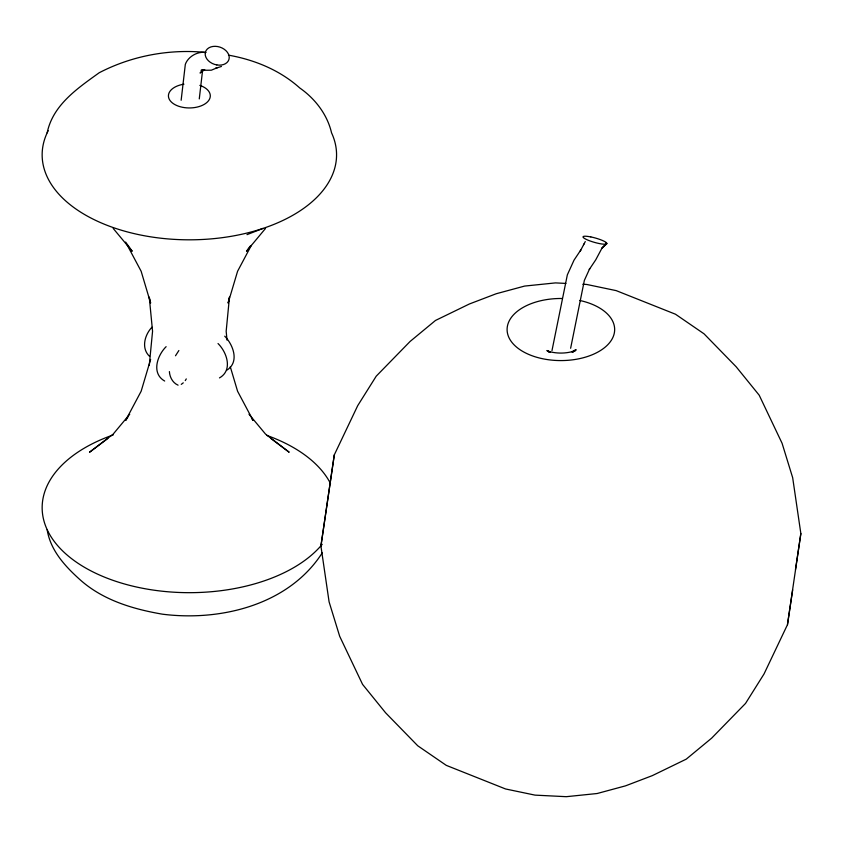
<?xml version="1.0" encoding="UTF-8"?>
<svg xmlns="http://www.w3.org/2000/svg" width="843" height="843" viewBox="0 0 843 843"><rect width="100%" height="100%" fill="white"/><g stroke="black" fill="none" stroke-linecap="round" stroke-linejoin="round"><path stroke-width="1.26" d="M149.264 365.398L152.562 331.257L149.264 297.115L150.623 303.111L141.15 271.277L125.607 242.057L132.203 251.246L113.183 228.411M181.15 100.264L185.323 64.374C187.947 56.744 197.536 51.075 205.745 52.54M199.275 98.926L202.657 69.769M792.673 589.847L787.467 624.695L764.032 673.957L745.528 703.431L711.65 738.152L686.255 759.143L652.334 775.623L625.548 785.845L597.15 793.516L566.275 796.688L535.042 795.128L505.558 788.964L446.295 765.37L417.749 745.781L385.578 712.778L362.564 684.379L339.687 636.307L329.097 601.881L320.92 546.022L334.292 454.893L357.727 405.631L376.241 376.157L410.119 341.436L435.504 320.445L469.435 303.965L496.221 293.743L524.62 286.072L555.495 282.9L565.906 283.427M334.292 454.893L320.92 546.022M787.467 624.695L800.85 533.566L792.673 477.707L782.083 443.281L759.206 395.209L736.192 366.81L704.021 333.807L675.475 314.218L616.201 290.624L586.728 284.46L582.819 284.26M795.465 569.636L800.85 533.566M551.975 350.625L567.339 274.871L574.03 260.139L580.764 250.065L580.321 250.929L585.274 241.583M570.627 348.275L584.368 280.371L589.689 268.675L589.31 269.433L595.769 259.792L601.818 248.422L606.791 243.3L601.913 248.2L606.675 243.859M150.623 359.403L141.15 391.236L125.607 420.457L127.799 417.39M47.166 132.836C52.846 104.953 77.651 88.262 99.211 72.74C131.793 55.796 169.359 48.82 205.861 52.435M583.525 244.723L583.893 244.027M251.319 245.429L237.578 271.277L228.095 303.111L229.465 297.115L226.166 331.257L227.02 340.108M185.27 380.604L186.282 378.907M202.446 70.306L200.076 73.025L204.723 69.569L201.013 70.306L211.319 70.201L216.419 68.083M166.124 346.673C157.198 355.483 151.15 373.386 164.67 381.036M151.961 327.2C144.701 334.787 140.918 348.359 149.58 356.357M175.502 355.767L178.864 350.54M250.181 246.145L246.525 251.246L265.545 228.411M322.226 552.913C288.801 604.895 220.75 621.586 162.414 614.178C132.319 609.004 101.898 599.858 78.957 578.741C64.384 565.516 50.253 549.794 47.166 529.678M129.717 414.24L113.183 434.103L89.537 452.227L107.862 438.444M573.019 351.858L574.652 350.319L572.334 352.237L576.201 349.771L572.06 351.784L575.2 350.741C566.654 353.639 557.328 353.807 548.635 351.426L550.426 352.026M183.268 382.848L181.256 384.366M227.125 370.003C239.602 361.858 233.195 344.745 224.733 336.178M219.486 377.906C233.005 370.246 226.946 352.342 218.031 343.533M246.988 234.649L262.963 228.432M217.526 67.598L215.745 68.283L221.446 66.449M228.506 55.153C254.628 59.8 279.865 70.127 299.771 87.978C315.082 98.663 327.295 114.469 331.552 132.836A147.209 84.995 0 0 1 187.452 239.812A147.209 84.995 0 0 1 48.199 130.707M178.073 385.167C172.783 382.985 169.685 377.127 169.39 371.594M550.216 351.879L546.886 350.53L549.531 352.237L547.813 351.015M270.856 438.444L289.181 452.227L265.545 434.103L249.001 414.24M251.646 418.413L253.111 420.457L237.578 391.236L230.287 366.747M322.216 544.293A147.209 84.995 0 0 1 90.507 570.658A147.209 84.995 0 0 1 113.225 434.935M266.757 435.388A147.209 84.995 0 0 1 330.519 483.555M199.833 85.385A20.949 12.097 0 0 1 204.175 104.406A20.949 12.097 0 0 1 171.224 101.908A20.949 12.097 0 0 1 183.943 84.184M590.901 236.925A12.455 2.223 15.9 0 1 606.222 242.51M590.774 236.936A12.245 2.181 15.9 0 0 583.746 237.926A12.455 2.223 15.9 0 0 599.078 243.511A12.245 2.181 15.9 0 0 606.096 242.531M579.815 300.477A53.773 31.043 0 0 1 599.405 351.194A53.773 31.043 0 0 1 511.069 341.236A53.773 31.043 0 0 1 562.292 298.496M216.83 64.932A12.455 9.104 19.2 0 0 229.222 57.777A12.245 8.946 19.2 0 0 217.568 46.534A12.455 9.104 19.2 0 0 205.176 53.689A12.245 8.946 19.2 0 0 216.83 64.932"/></g></svg>
